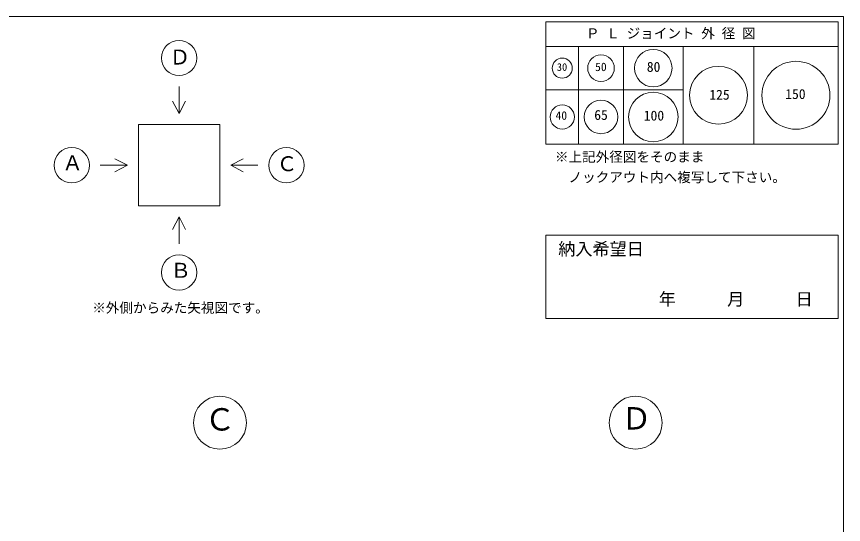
# Model space of a CAD drawing. Units: millimetres, scale not verified. Extents: x -4890 to 18490, y -2366 to 2366.
# Drawn here: x 1846 to 4890, y 495 to 2366 of the extents above; entities that cross this region are included whole.
import ezdxf
from ezdxf.enums import TextEntityAlignment as Align

# ---------------------------------------------------------------- set-up
doc = ezdxf.new("R2010")
doc.units = ezdxf.units.MM
doc.header["$LTSCALE"] = 10
for name, color, linetype, lineweight in [('0-2_waku', 7, 'Continuous', 18), ('0-3_gaikei', 7, 'Continuous', 18), ('0-8_hole', 7, 'Continuous', 18), ('0-E_文字１', 7, 'Continuous', 18)]:
    doc.layers.add(name, color=color, linetype=linetype, lineweight=lineweight)
doc.styles.add('ＭＳ ゴシック', font='')
doc.styles.get('ＭＳ ゴシック').set_extended_font_data('MS Gothic')

msp = doc.modelspace()

# ---------------------------------------------------------------- linework, layer by layer
at = {"layer": '0-2_waku'}
for p, q in [((3794.94, 2345.63), (3794.94, 1895.63)), ((3794.94, 2345.63), (4869.94, 2345.63)), ((3794.94, 2345.63), (4869.94, 2345.63)), ((3794.94, 2345.63), (4869.94, 2345.63)), ((3794.94, 2345.63), (3794.94, 1895.63)), ((3794.94, 2345.63), (4869.94, 2345.63)), ((3794.94, 2345.63), (4869.94, 2345.63)), ((3794.94, 2345.63), (4869.94, 2345.63)), ((4869.94, 2345.63), (4869.94, 1895.63)), ((4869.94, 2345.63), (4869.94, 1895.63)), ((4889.94, 2365.63), (4889.94, -1909.37)), ((3794.94, 2255.63), (4869.94, 2255.63)), ((3914.94, 2255.63), (3914.94, 1895.63)), ((4079.94, 2255.63), (4079.94, 1895.63)), ((4299.94, 2255.63), (4299.94, 1895.63)), ((4559.94, 2255.63), (4559.94, 1895.63)), ((3794.94, 2095.63), (4299.94, 2095.63)), ((3794.94, 1895.63), (4869.94, 1895.63)), ((3794.94, 1895.63), (4869.94, 1895.63))]:
    msp.add_line(p, q, dxfattribs=at)
msp.add_lwpolyline([(-1230.06, 2365.63), (4889.94, 2365.63), (4889.94, -1909.37)], dxfattribs=at)
at = {"layer": '0-3_gaikei'}
for p, q in [((2444.55, 2107.85), (2444.55, 2007.85)), ((2444.55, 2007.85), (2420.43, 2054.23)), ((2444.55, 2007.85), (2468.68, 2054.23)), ((2294.55, 1967.85), (2594.55, 1967.85)), ((2294.55, 1967.85), (2294.55, 1667.85)), ((2594.55, 1967.85), (2594.55, 1667.85)), ((2254.55, 1817.85), (2208.18, 1841.98)), ((2634.55, 1817.85), (2680.93, 1841.98)), ((2154.55, 1817.85), (2254.55, 1817.85)), ((2254.55, 1817.85), (2208.18, 1793.72)), ((2294.55, 1667.85), (2594.55, 1667.85)), ((2444.55, 1627.85), (2420.43, 1581.47)), ((2444.55, 1627.85), (2468.68, 1581.47)), ((2444.55, 1527.85), (2444.55, 1627.85))]:
    msp.add_line(p, q, dxfattribs=at)
msp.add_lwpolyline([(2734.55, 1817.85), (2634.55, 1817.85), (2680.93, 1793.72)], dxfattribs=at)
for centre, radius in [((2444.55, 2212.85), 65), ((2049.55, 1817.85), 65), ((2839.55, 1817.85), 65), ((2444.55, 1422.85), 65), ((2594.94, 869.38), 97.5), ((4124.94, 869.38), 97.5)]:
    msp.add_circle(centre, radius, dxfattribs=at)
at = {"layer": '0-8_hole', "lineweight": 5}
msp.add_lwpolyline([(3794.94, 1560.34), (3794.94, 1253.63), (4869.94, 1253.63), (4869.94, 1560.34)], close=True, dxfattribs=at)
msp.add_lwpolyline([(3794.94, 1560.34), (3794.94, 1253.63), (4869.94, 1253.63), (4869.94, 1560.34)], close=True, dxfattribs=at)
at = {"layer": '0-8_hole'}
for centre, radius in [((3997.44, 2175.63), 49), ((4189.94, 2175.63), 69), ((3854.94, 2175.63), 37), ((4714.94, 2075.63), 125), ((4429.94, 2075.63), 106.5), ((4189.94, 1995.63), 91), ((3854.94, 1995.63), 44.5), ((3997.44, 1995.63), 61.5)]:
    msp.add_circle(centre, radius, dxfattribs=at)

# ---------------------------------------------------------------- texts
at = {"layer": '0-8_hole', "style": 'ＭＳ ゴシック'}
for s, height, p in [('30', 28.04, (3834.89, 2157.09)), ('50', 31.16, (3975.85, 2155.29)), ('80', 36.66, (4166.12, 2150.94)), ('125', 36.66, (4396.22, 2048.21)), ('150', 36.66, (4675.76, 2050.86)), ('40', 31.16, (3830.22, 1976.03)), ('65', 36.66, (3972.66, 1973.9)), ('100', 36.66, (4155, 1971.45)), ('納入希望日', 46.19, (3840.06, 1472.51))]:
    msp.add_text(s, height=height, dxfattribs=at).set_placement(p, align=Align.BOTTOM_LEFT)
at = {"layer": '0-E_文字１', "style": 'ＭＳ ゴシック'}
for s, height, p in [('Ｐ Ｌ ジョイント 外 径 図', 36.66, (3941.87, 2274.45)), ('Ｄ', 54.99, (2410.09, 2172.33)), ('※上記外径図をそのまま', 36.66, (3827.9, 1819.43)), ('Ａ', 54.99, (2014.69, 1783.09)), ('Ｃ', 54.99, (2804.25, 1779.29)), ('\u3000ノックアウト内へ複写して下さい。', 36.66, (3827.9, 1744.43)), ('Ｂ', 54.99, (2412.94, 1386.72)), ('\u3000\u3000\u3000年\u3000\u3000\u3000月\u3000\u3000\u3000日     ', 46.19, (4020.79, 1287.69)), ('※外側からみた矢視図です。', 36.66, (2124.76, 1263.48)), ('Ｃ', 82.48, (2538.44, 815.72)), ('Ｄ', 82.48, (4071.24, 819.44))]:
    msp.add_text(s, height=height, dxfattribs=at).set_placement(p, align=Align.BOTTOM_LEFT)

doc.saveas('drawing.dxf')
